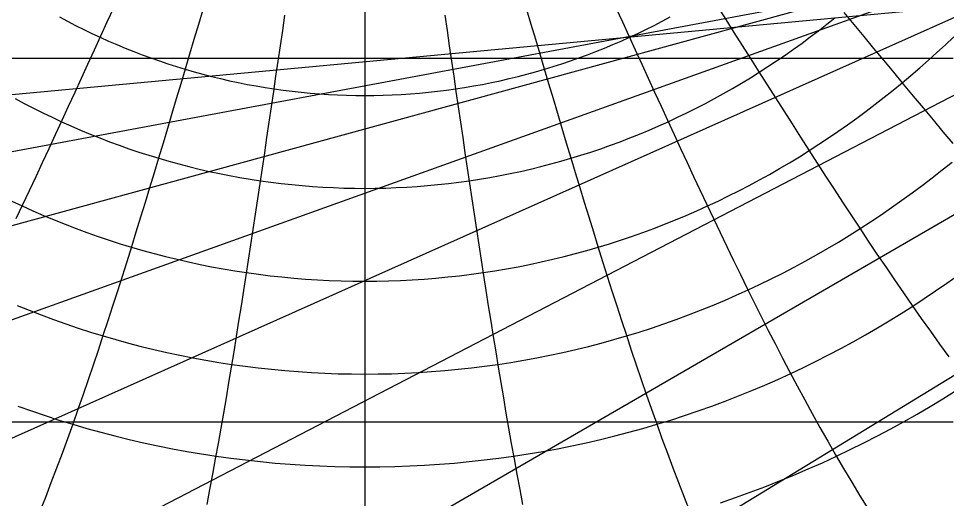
# Model space of a CAD drawing. Header units: millimetres. Extents: x -267 to 267, y -134 to 134.
# Drawn here: x -33.2 to 55.8, y -42.3 to 3.8 of the extents above; entities that cross this region are included whole.
import ezdxf

# ---------------------------------------------------------------- set-up
doc = ezdxf.new("R2010")
doc.units = ezdxf.units.MM
doc.layers.add('ENGRAVE', color=7, linetype='Continuous')

msp = doc.modelspace()

# ---------------------------------------------------------------- linework, layer by layer
at = {"layer": 'ENGRAVE'}
for points in [[(240.6866, 82.042), (-25.7022, -80.606)], [(216.4975, 77.6985), (-49.426, -76.3829)], [(197.282, 69.5659), (-68.4494, -68.3848)], [(181.7589, 59.849), (-83.9232, -58.7879)], [(133.5177, 51.5127), (135.0929, 50.7952), (136.65, 50.0643), (138.1891, 49.3203), (139.7106, 48.5637), (141.2145, 47.7949), (142.7013, 47.0142), (144.1712, 46.222), (145.6245, 45.4186), (147.0616, 44.6046), (148.4827, 43.78), (149.8881, 42.9455), (151.2784, 42.1011), (152.6536, 41.2474), (154.0144, 40.3846), (155.3609, 39.513), (156.6935, 38.633), (158.0127, 37.7448), (159.3188, 36.8487), (-106.4232, -35.9451)], [(170.3053, 48.1424), (-95.4101, -47.1671)], [(133.5177, 35.0118), (134.8953, 34.2366), (136.2622, 33.4534), (137.6186, 32.6625), (138.9648, 31.8641), (140.301, 31.0585), (141.6276, 30.2459), (142.9447, 29.4266), (144.2526, 28.6009), (145.5517, 27.7689), (146.8421, 26.931), (148.1242, 26.0872), (149.3983, 25.238), (-116.3709, -24.3834)], [(133.5177, 17.7291), (134.7868, 16.9191), (136.0511, 16.1054), (137.3107, 15.2882), (138.5659, 14.4678), (139.8169, 13.6443), (141.064, 12.8178), (-124.7279, -11.9887)], [(-33.4123, -15.3878), (-32.7754, -14.0434), (-32.1419, -12.6983), (-31.5114, -11.3524), (-30.8836, -10.006), (-30.2581, -8.659), (-29.6347, -7.3116), (-29.0129, -5.9637), (-28.3925, -4.6156), (-27.7733, -3.2672), (-27.1547, -1.9186), (-26.5366, -0.57), (-25.9186, 0.7787), (-25.3005, 2.1274), (-24.6819, 3.4759), (-24.0624, 4.8243)], [(-31.142, -43.4908), (-30.5911, -42.0879), (-30.0499, -40.6836), (-29.5179, -39.2779), (-28.9946, -37.8709), (-28.4795, -36.4627), (-27.9722, -35.0533), (-27.4722, -33.6428), (-26.979, -32.2312), (-26.4924, -30.8187), (-26.0118, -29.4053), (-25.537, -27.9911), (-25.0676, -26.576), (-24.6032, -25.1602), (-24.1434, -23.7436), (-23.6881, -22.3265), (-23.2368, -20.9087), (-22.7893, -19.4903), (-22.3453, -18.0715), (-21.9044, -16.6522), (-21.4665, -15.2324), (-21.0312, -13.8122), (-20.5982, -12.3917), (-20.1675, -10.9709), (-19.7385, -9.5498), (-19.3112, -8.1284), (-18.8852, -6.7069), (-18.4604, -5.2851), (-18.0365, -3.8633), (-17.6132, -2.4413), (-17.1903, -1.0193), (-16.7676, 0.4027), (-16.3448, 1.8247), (-15.9217, 3.2467), (-15.4981, 4.6686)], [(15.4981, 4.6686), (15.9217, 3.2467), (16.3448, 1.8247), (16.7676, 0.4027), (17.1903, -1.0193), (17.6132, -2.4413), (18.0365, -3.8633), (18.4604, -5.2851), (18.8852, -6.7069), (19.3112, -8.1284), (19.7385, -9.5498), (20.1675, -10.9709), (20.5982, -12.3917), (21.0312, -13.8122), (21.4665, -15.2324), (21.9044, -16.6522), (22.3453, -18.0715), (22.7893, -19.4903), (23.2368, -20.9087), (23.6881, -22.3265), (24.1434, -23.7436), (24.6032, -25.1602), (25.0676, -26.576), (25.537, -27.9911), (26.0118, -29.4053), (26.4924, -30.8187), (26.979, -32.2312), (27.4722, -33.6428), (27.9722, -35.0533), (28.4795, -36.4627), (28.9946, -37.8709), (29.5179, -39.2779), (30.0499, -40.6836), (30.5911, -42.0879), (31.142, -43.4908)], [(24.0624, 4.8243), (24.6819, 3.4759), (25.3005, 2.1274), (25.9186, 0.7787), (26.5366, -0.57), (27.1547, -1.9186), (27.7733, -3.2672), (28.3925, -4.6156), (29.0129, -5.9637), (29.6347, -7.3116), (30.2581, -8.659), (30.8836, -10.006), (31.5114, -11.3524), (32.1419, -12.6983), (32.7754, -14.0434), (33.4123, -15.3878), (34.0528, -16.7313), (34.6975, -18.0739), (35.3465, -19.4154), (36.0003, -20.7559), (36.6592, -22.0952), (37.3237, -23.4332), (37.9942, -24.7698), (38.671, -26.1049), (39.3545, -27.4385), (40.0453, -28.7704), (40.7437, -30.1006), (41.4503, -31.4288), (42.1655, -32.7551), (42.8897, -34.0792), (43.6236, -35.4011), (44.3676, -36.7206), (45.1224, -38.0375), (45.8885, -39.3519), (46.6664, -40.6634), (47.4569, -41.972), (48.2606, -43.2774)], [(33.7894, 4.9578), (34.5859, 3.7055), (35.3814, 2.453), (36.1762, 1.2002), (36.9707, -0.0527), (37.7652, -1.3056), (38.56, -2.5583), (39.3556, -3.8109), (40.1522, -5.0631), (40.9502, -6.3148), (41.75, -7.566), (42.5518, -8.8166), (43.3561, -10.0663), (44.1633, -11.3152), (44.9736, -12.563), (45.7875, -13.8098), (46.6053, -15.0552), (47.4273, -16.2993), (48.2541, -17.5419), (49.086, -18.7829), (49.9233, -20.0221), (50.7665, -21.2595), (51.616, -22.4948), (52.4721, -23.7279), (53.3355, -24.9588), (54.2064, -26.1872), (55.0854, -27.413), (55.9728, -28.6361)], [(-33.5187, -3.8738), (-32.6427, -4.3428), (-31.7603, -4.7999), (-30.8715, -5.245), (-29.9763, -5.678), (-29.0751, -6.0987), (-28.1678, -6.507), (-27.2546, -6.9029), (-26.3357, -7.2861), (-25.4112, -7.6565), (-24.4812, -8.014), (-23.5459, -8.3586), (-22.6054, -8.69), (-21.66, -9.0082), (-20.7098, -9.313), (-19.755, -9.6044), (-18.7957, -9.8823), (-17.8322, -10.1465), (-16.8646, -10.397), (-15.8931, -10.6337), (-14.918, -10.8565), (-13.9394, -11.0653), (-12.9576, -11.26), (-11.9727, -11.4406), (-10.985, -11.607), (-9.9947, -11.7591), (-9.0021, -11.897), (-8.0073, -12.0204), (-7.0106, -12.1295), (-6.0122, -12.224), (-5.0124, -12.3041), (-4.0114, -12.3697), (-3.0094, -12.4207), (-2.0066, -12.4572), (-1.0034, -12.4791), (0, -12.4864), (1.0034, -12.4791), (2.0066, -12.4572), (3.0094, -12.4207), (4.0114, -12.3697), (5.0124, -12.3041), (6.0122, -12.224), (7.0106, -12.1295), (8.0073, -12.0204), (9.0021, -11.897), (9.9947, -11.7591), (10.985, -11.607), (11.9727, -11.4406), (12.9576, -11.26), (13.9394, -11.0653), (14.918, -10.8565), (15.8931, -10.6337), (16.8646, -10.397), (17.8322, -10.1465), (18.7957, -9.8823), (19.755, -9.6044), (20.7098, -9.313), (21.66, -9.0082), (22.6054, -8.69), (23.5459, -8.3586), (24.4812, -8.014), (25.4112, -7.6565), (26.3357, -7.2861), (27.2546, -6.9029), (28.1678, -6.507), (29.0751, -6.0987), (29.9763, -5.678), (30.8715, -5.245), (31.7603, -4.7999), (32.6427, -4.3428), (33.5187, -3.8738), (34.388, -3.3932), (35.2506, -2.9009), (36.1064, -2.3973), (36.9554, -1.8823), (37.7973, -1.3562), (38.6322, -0.8191), (39.4599, -0.2711), (40.2804, 0.2876), (41.0937, 0.8569), (41.8996, 1.4366), (42.6981, 2.0265), (43.4891, 2.6266), (44.2726, 3.2367), (45.0486, 3.8566)], [(-29.2624, 3.9446), (-28.493, 3.5327), (-27.7182, 3.1315), (-26.9381, 2.7409), (-26.1528, 2.3612), (-25.3624, 1.9924), (-24.567, 1.6346), (-23.7668, 1.2879), (-22.9618, 0.9524), (-22.1523, 0.6283), (-21.3383, 0.3155), (-20.52, 0.0143), (-19.6975, -0.2754), (-18.871, -0.5534), (-18.0407, -0.8196), (-17.2066, -1.074), (-16.3689, -1.3165), (-15.5278, -1.5471), (-14.6835, -1.7656), (-13.8361, -1.9719), (-12.9857, -2.1661), (-12.1326, -2.3481), (-11.2769, -2.5177), (-10.4188, -2.675), (-9.5585, -2.8199), (-8.6962, -2.9524), (-7.8319, -3.0724), (-6.966, -3.1798), (-6.0986, -3.2747), (-5.2298, -3.357), (-4.3599, -3.4267), (-3.4891, -3.4837), (-2.6175, -3.5281), (-1.7453, -3.5598), (-0.8727, -3.5789), (0, -3.5852), (0.8727, -3.5789), (1.7453, -3.5598), (2.6175, -3.5281), (3.4891, -3.4837), (4.3599, -3.4267), (5.2298, -3.357), (6.0986, -3.2747), (6.966, -3.1798), (7.8319, -3.0724), (8.6962, -2.9524), (9.5585, -2.8199), (10.4188, -2.675), (11.2769, -2.5177), (12.1326, -2.3481), (12.9857, -2.1661), (13.8361, -1.9719), (14.6835, -1.7656), (15.5278, -1.5471), (16.3689, -1.3165), (17.2066, -1.074), (18.0407, -0.8196), (18.871, -0.5534), (19.6975, -0.2754), (20.52, 0.0143), (21.3383, 0.3155), (22.1523, 0.6283), (22.9618, 0.9524), (23.7668, 1.2879), (24.567, 1.6346), (25.3624, 1.9924), (26.1528, 2.3612), (26.9381, 2.7409), (27.7182, 3.1315), (28.493, 3.5327), (29.2624, 3.9446)], [(-15.1193, -42.8079), (-14.8421, -41.3446), (-14.57, -39.8809), (-14.3025, -38.4168), (-14.0395, -36.9524), (-13.7806, -35.4877), (-13.5257, -34.0228), (-13.2745, -32.5575), (-13.0267, -31.092), (-12.7822, -29.6263), (-12.5408, -28.1603), (-12.3022, -26.6942), (-12.0662, -25.2278), (-11.8327, -23.7612), (-11.6016, -22.2945), (-11.3725, -20.8277), (-11.1454, -19.3607), (-10.9202, -17.8935), (-10.6966, -16.4262), (-10.4745, -14.9589), (-10.2537, -13.4914), (-10.0342, -12.0238), (-9.8157, -10.5562), (-9.5982, -9.0885), (-9.3815, -7.6207), (-9.1655, -6.1529), (-8.95, -4.685), (-8.7349, -3.2171), (-8.5201, -1.7492), (-8.3055, -0.2813), (-8.0908, 1.1866), (-7.8761, 2.6545), (-7.6612, 4.1224)], [(0, 4.4506), (0, 2.9671), (0, 1.4835), (0, 0), (0, -1.4835), (0, -2.9671), (0, -4.4506), (0, -5.9341), (0, -7.4176), (0, -8.9012), (0, -10.3847), (0, -11.8682), (0, -13.3518), (0, -14.8353), (0, -16.3188), (0, -17.8024), (0, -19.2859), (0, -20.7694), (0, -22.2529), (0, -23.7365), (0, -25.22), (0, -26.7035), (0, -28.1871), (0, -29.6706), (0, -31.1541), (0, -32.6377), (0, -34.1212), (0, -35.6047), (0, -37.0882), (0, -38.5718), (0, -40.0553), (0, -41.5388), (0, -43.0224)], [(7.6612, 4.1224), (7.8761, 2.6545), (8.0908, 1.1866), (8.3055, -0.2813), (8.5201, -1.7492), (8.7349, -3.2171), (8.95, -4.685), (9.1655, -6.1529), (9.3815, -7.6207), (9.5982, -9.0885), (9.8157, -10.5562), (10.0342, -12.0238), (10.2537, -13.4914), (10.4745, -14.9589), (10.6966, -16.4262), (10.9202, -17.8935), (11.1454, -19.3607), (11.3725, -20.8277), (11.6016, -22.2945), (11.8327, -23.7612), (12.0662, -25.2278), (12.3022, -26.6942), (12.5408, -28.1603), (12.7822, -29.6263), (13.0267, -31.092), (13.2745, -32.5575), (13.5257, -34.0228), (13.7806, -35.4877), (14.0395, -36.9524), (14.3025, -38.4168), (14.57, -39.8809), (14.8421, -41.3446), (15.1193, -42.8079)], [(45.924, 4.3576), (46.8726, 3.2162), (47.8203, 2.0745), (48.7674, 0.9324), (49.7142, -0.2097), (50.661, -1.3518), (51.6083, -2.4938), (52.5563, -3.6354), (53.5054, -4.7766), (54.4559, -5.9172), (55.4082, -7.057), (56.3627, -8.196)], [(-33.8487, -13.7055), (-32.839, -14.178), (-31.822, -14.6369), (-30.7977, -15.0819), (-29.7664, -15.5129), (-28.728, -15.9299), (-27.683, -16.3325), (-26.6313, -16.7207), (-25.5732, -17.0943), (-24.5088, -17.4531), (-23.4385, -17.7971), (-22.3623, -18.1261), (-21.2805, -18.4399), (-20.1933, -18.7384), (-19.101, -19.0216), (-18.0037, -19.2892), (-16.9018, -19.5412), (-15.7955, -19.7774), (-14.685, -19.9978), (-13.5707, -20.2023), (-12.4527, -20.3908), (-11.3314, -20.5631), (-10.2071, -20.7193), (-9.08, -20.8592), (-7.9504, -20.9828), (-6.8187, -21.09), (-5.6851, -21.1809), (-4.5499, -21.2552), (-3.4136, -21.3131), (-2.2762, -21.3545), (-1.1383, -21.3793), (0, -21.3876), (1.1383, -21.3793), (2.2762, -21.3545), (3.4136, -21.3131), (4.5499, -21.2552), (5.6851, -21.1809), (6.8187, -21.09), (7.9504, -20.9828), (9.08, -20.8592), (10.2071, -20.7193), (11.3314, -20.5631), (12.4527, -20.3908), (13.5707, -20.2023), (14.685, -19.9978), (15.7955, -19.7774), (16.9018, -19.5412), (18.0037, -19.2892), (19.101, -19.0216), (20.1933, -18.7384), (21.2805, -18.4399), (22.3623, -18.1261), (23.4385, -17.7971), (24.5088, -17.4531), (25.5732, -17.0943), (26.6313, -16.7207), (27.683, -16.3325), (28.728, -15.9299), (29.7664, -15.5129), (30.7977, -15.0819), (31.822, -14.6369), (32.839, -14.178), (33.8487, -13.7055), (34.8508, -13.2196), (35.8453, -12.7203), (36.832, -12.2079), (37.8109, -11.6825), (38.7818, -11.1443), (39.7447, -10.5935), (40.6995, -10.0302), (41.646, -9.4547), (42.5843, -8.8671), (43.5142, -8.2676), (44.4357, -7.6563), (45.3488, -7.0335), (46.2535, -6.3993), (47.1496, -5.7539), (48.0371, -5.0975), (48.9161, -4.4302), (49.7865, -3.7523), (50.6483, -3.0639), (51.5015, -2.3651), (52.3461, -1.6562), (53.1821, -0.9373), (54.0094, -0.2087), (54.8282, 0.5296), (55.6384, 1.2774), (56.44, 2.0344)], [(-34.1212, 0), (-32.6377, 0), (-31.1541, 0), (-29.6706, 0), (-28.1871, 0), (-26.7035, 0), (-25.22, 0), (-23.7365, 0), (-22.2529, 0), (-20.7694, 0), (-19.2859, 0), (-17.8024, 0), (-16.3188, 0), (-14.8353, 0), (-13.3518, 0), (-11.8682, 0), (-10.3847, 0), (-8.9012, 0), (-7.4176, 0), (-5.9341, 0), (-4.4506, 0), (-2.9671, 0), (-1.4835, 0), (0, 0), (1.4835, 0), (2.9671, 0), (4.4506, 0), (5.9341, 0), (7.4176, 0), (8.9012, 0), (10.3847, 0), (11.8682, 0), (13.3518, 0), (14.8353, 0), (16.3188, 0), (17.8024, 0), (19.2859, 0), (20.7694, 0), (22.2529, 0), (23.7365, 0), (25.22, 0), (26.7035, 0), (28.1871, 0), (29.6706, 0), (31.1541, 0), (32.6377, 0), (34.1212, 0), (35.6047, 0), (37.0882, 0), (38.5718, 0), (40.0553, 0), (41.5388, 0), (43.0224, 0), (44.5059, 0), (45.9894, 0), (47.473, 0), (48.9565, 0), (50.44, 0), (51.9235, 0), (53.4071, 0), (54.8906, 0), (56.3741, 0)], [(-33.322, -23.7142), (-32.1698, -24.1787), (-31.0092, -24.6275), (-29.8403, -25.0605), (-28.6632, -25.4774), (-27.4782, -25.8782), (-26.2856, -26.2626), (-25.0855, -26.6304), (-23.8783, -26.9815), (-22.6642, -27.3157), (-21.4434, -27.6327), (-20.2163, -27.9326), (-18.9831, -28.2151), (-17.7443, -28.48), (-16.5001, -28.7273), (-15.2508, -28.9568), (-13.9968, -29.1684), (-12.7385, -29.3619), (-11.4762, -29.5374), (-10.2102, -29.6946), (-8.9411, -29.8335), (-7.6691, -29.9541), (-6.3947, -30.0562), (-5.1182, -30.1399), (-3.8401, -30.205), (-2.5608, -30.2515), (-1.2806, -30.2794), (0, -30.2887), (1.2806, -30.2794), (2.5608, -30.2515), (3.8401, -30.205), (5.1182, -30.1399), (6.3947, -30.0562), (7.6691, -29.9541), (8.9411, -29.8335), (10.2102, -29.6946), (11.4762, -29.5374), (12.7385, -29.3619), (13.9968, -29.1684), (15.2508, -28.9568), (16.5001, -28.7273), (17.7443, -28.48), (18.9831, -28.2151), (20.2163, -27.9326), (21.4434, -27.6327), (22.6642, -27.3157), (23.8783, -26.9815), (25.0855, -26.6304), (26.2856, -26.2626), (27.4782, -25.8782), (28.6632, -25.4774), (29.8403, -25.0605), (31.0092, -24.6275), (32.1698, -24.1787), (33.322, -23.7142), (34.4654, -23.2343), (35.5999, -22.7393), (36.7255, -22.2292), (37.8419, -21.7043), (38.949, -21.1648), (40.0468, -20.6109), (41.135, -20.0429), (42.2137, -19.4609), (43.2827, -18.8652), (44.3419, -18.256), (45.3913, -17.6335), (46.4309, -16.998), (47.4607, -16.3496), (48.4804, -15.6885), (49.4903, -15.015), (50.4902, -14.3293), (51.4802, -13.6317), (52.4602, -12.9222), (53.4302, -12.2012), (54.3904, -11.4689), (55.3406, -10.7254), (56.281, -9.9709)], [(-33.2465, -33.3645), (-31.9478, -33.8269), (-30.6388, -34.2717), (-29.32, -34.6987), (-27.9916, -35.1075), (-26.6538, -35.498), (-25.3071, -35.8699), (-23.9518, -36.223), (-22.5881, -36.5571), (-21.2166, -36.8721), (-19.8376, -37.1677), (-18.4514, -37.4437), (-17.0586, -37.7), (-15.6596, -37.9364), (-14.2547, -38.1527), (-12.8447, -38.3489), (-11.4298, -38.5248), (-10.0106, -38.6803), (-8.5876, -38.8152), (-7.1614, -38.9295), (-5.7324, -39.0232), (-4.3012, -39.0961), (-2.8684, -39.1482), (-1.4345, -39.1795), (0, -39.1899), (1.4345, -39.1795), (2.8684, -39.1482), (4.3012, -39.0961), (5.7324, -39.0232), (7.1614, -38.9295), (8.5876, -38.8152), (10.0106, -38.6803), (11.4298, -38.5248), (12.8447, -38.3489), (14.2547, -38.1527), (15.6596, -37.9364), (17.0586, -37.7), (18.4514, -37.4437), (19.8376, -37.1677), (21.2166, -36.8721), (22.5881, -36.5571), (23.9518, -36.223), (25.3071, -35.8699), (26.6538, -35.498), (27.9916, -35.1075), (29.32, -34.6987), (30.6388, -34.2717), (31.9478, -33.8269), (33.2465, -33.3645), (34.535, -32.8847), (35.8128, -32.3877), (37.0798, -31.8739), (38.3357, -31.3434), (39.5806, -30.7966), (40.8141, -30.2336), (42.0362, -29.6549), (43.2467, -29.0605), (44.4456, -28.4509), (45.6327, -27.8262), (46.8081, -27.1868), (47.9716, -26.5329), (49.1233, -25.8648), (50.263, -25.1827), (51.3909, -24.4869), (52.5069, -23.7777), (53.611, -23.0554), (54.7033, -22.3201), (55.7837, -21.5722), (56.8525, -20.812)], [(34.0774, -42.6191), (35.5152, -42.1272), (36.9399, -41.6162), (38.3511, -41.0866), (39.7487, -40.5386), (41.1324, -39.9725), (42.502, -39.3887), (43.8574, -38.7875), (45.1986, -38.1692), (46.5253, -37.5343), (47.8375, -36.883), (49.1352, -36.2156), (50.4183, -35.5325), (51.6869, -34.834), (52.9409, -34.1205), (54.1803, -33.3922), (55.4053, -32.6495), (56.6158, -31.8928)], [(-34.1212, -34.863), (-32.6377, -34.863), (-31.1541, -34.863), (-29.6706, -34.863), (-28.1871, -34.863), (-26.7035, -34.863), (-25.22, -34.863), (-23.7365, -34.863), (-22.2529, -34.863), (-20.7694, -34.863), (-19.2859, -34.863), (-17.8024, -34.863), (-16.3188, -34.863), (-14.8353, -34.863), (-13.3518, -34.863), (-11.8682, -34.863), (-10.3847, -34.863), (-8.9012, -34.863), (-7.4176, -34.863), (-5.9341, -34.863), (-4.4506, -34.863), (-2.9671, -34.863), (-1.4835, -34.863), (0, -34.863), (1.4835, -34.863), (2.9671, -34.863), (4.4506, -34.863), (5.9341, -34.863), (7.4176, -34.863), (8.9012, -34.863), (10.3847, -34.863), (11.8682, -34.863), (13.3518, -34.863), (14.8353, -34.863), (16.3188, -34.863), (17.8024, -34.863), (19.2859, -34.863), (20.7694, -34.863), (22.2529, -34.863), (23.7365, -34.863), (25.22, -34.863), (26.7035, -34.863), (28.1871, -34.863), (29.6706, -34.863), (31.1541, -34.863), (32.6377, -34.863), (34.1212, -34.863), (35.6047, -34.863), (37.0882, -34.863), (38.5718, -34.863), (40.0553, -34.863), (41.5388, -34.863), (43.0224, -34.863), (44.5059, -34.863), (45.9894, -34.863), (47.473, -34.863), (48.9565, -34.863), (50.44, -34.863), (51.9235, -34.863), (53.4071, -34.863), (54.8906, -34.863), (56.3741, -34.863)]]:
    msp.add_lwpolyline(points, dxfattribs=at)

doc.saveas('drawing.dxf')
